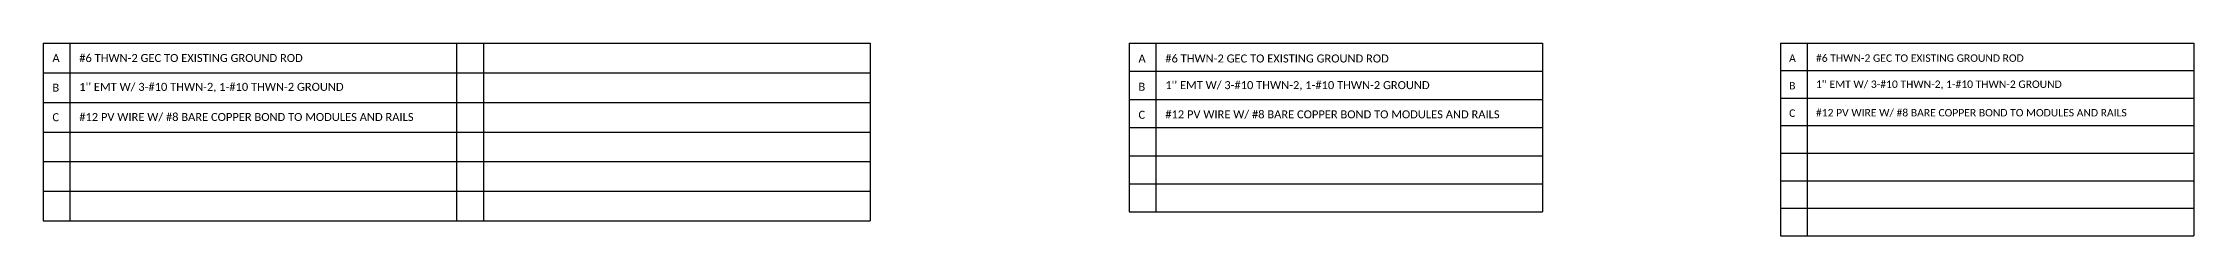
# Model space of a CAD drawing. Header units: feet. Extents: x 7172 to 13485, y 16921 to 17335.
# Drawn here: x 12556 to 13485, y 16967 to 17050 of the extents above; entities that cross this region are included whole.
import ezdxf

# ---------------------------------------------------------------- set-up
doc = ezdxf.new("R2010")
doc.units = ezdxf.units.FT
doc.header["$MEASUREMENT"] = 0
doc.styles.get("Standard").update_dxf_attribs({"font": 'simplex.shx'})

# ---------------------------------------------------------------- blocks, each defined once
blk = doc.blocks.new('*T47')
at = {"linetype": 'ByBlock', "lineweight": -2, "transparency": 16777216}
for p, q in [((0, 0), (178.52, 0)), ((0, 0), (0, -72.97)), ((11.58, 0), (11.58, -72.97)), ((178.52, 0), (178.52, -72.97)), ((0, -12.11), (178.52, -12.11)), ((0, -24.28), (178.52, -24.28)), ((0, -36.46), (178.52, -36.46)), ((0, -48.64), (178.52, -48.64)), ((0, -60.81), (178.52, -60.81)), ((0, -72.97), (178.52, -72.97))]:
    blk.add_line(p, q, dxfattribs=at)
at = {"color": 0, "linetype": 'Continuous', "transparency": 16777216, "char_height": 3.4544, "attachment_point": 7}
for s, insert, width in [('{\\fCalibri|b0|i0|c0;A', (4.06, -8.36), 3.4544), ('{\\fCalibri|b0|i0|c0;#6 THWN-2 GEC TO EXISTING GROUND ROD', (15.65, -8.36), 158.8095), ('{\\fCalibri|b0|i0|c0;B', (4.06, -20.53), 3.4544), ("{\\fCalibri|b0|i0|c0;1'' EMT W/ 3-#10 THWN-2, 1-#10 THWN-2 GROUND", (15.65, -20.53), 158.8095), ('{\\fCalibri|b0|i0|c0;C', (4.06, -32.71), 3.4544), ('{\\fCalibri|b0|i0|c0;#12 PV WIRE W/ #8 BARE COPPER BOND TO MODULES AND RAILS', (15.65, -32.71), 158.8095), ('{\\fCalibri|b0|i0|c0;', (4.06, -44.89), 3.4544), ('{\\fCalibri|b0|i0|c0;', (15.65, -44.89), 158.8095), ('{\\fCalibri|b0|i0|c0;', (4.06, -57.06), 3.4544), ('{\\fCalibri|b0|i0|c0;', (15.65, -57.06), 158.8095), ('{\\fCalibri|b0|i0|c0;', (4.06, -69.22), 3.4544), ('{\\fCalibri|b0|i0|c0;', (15.65, -69.22), 158.8095)]:
    blk.add_mtext(s, dxfattribs=dict(at, insert=insert, width=width))
blk = doc.blocks.new('*T48')
at = {"linetype": 'ByBlock', "lineweight": -2, "transparency": 16777216}
for p, q in [((0, 0), (357.03, 0)), ((0, 0), (0, -76.8)), ((11.58, 0), (11.58, -76.8)), ((178.51, 0), (178.51, -76.8)), ((190.1, 0), (190.1, -76.8)), ((357.03, 0), (357.03, -76.8)), ((0, -12.8), (357.03, -12.8)), ((0, -25.61), (357.03, -25.61)), ((0, -38.41), (357.03, -38.41)), ((0, -51.22), (357.03, -51.22)), ((0, -64.02), (357.03, -64.02)), ((0, -76.8), (357.03, -76.8))]:
    blk.add_line(p, q, dxfattribs=at)
at = {"color": 0, "linetype": 'Continuous', "transparency": 16777216, "char_height": 3.4544, "attachment_point": 4}
for s, insert, width in [('{\\fCalibri|b0|i0|c0;A', (4.06, -6.4), 3.4544), ('{\\fCalibri|b0|i0|c0;#6 THWN-2 GEC TO EXISTING GROUND ROD', (15.65, -6.4), 158.8026), ('{\\fCalibri|b0|i0|c0;', (182.58, -6.4), 3.4544), ('{\\fCalibri|b0|i0|c0;', (194.16, -6.4), 158.8095), ('{\\fCalibri|b0|i0|c0;B', (4.06, -19.21), 3.4544), ("{\\fCalibri|b0|i0|c0;1'' EMT W/ 3-#10 THWN-2, 1-#10 THWN-2 GROUND", (15.65, -19.21), 158.8026), ('{\\fCalibri|b0|i0|c0;', (182.58, -19.21), 3.4544), ('{\\fCalibri|b0|i0|c0;', (194.16, -19.21), 158.8095), ('{\\fCalibri|b0|i0|c0;C', (4.06, -32.01), 3.4544), ('{\\fCalibri|b0|i0|c0;#12 PV WIRE W/ #8 BARE COPPER BOND TO MODULES AND RAILS', (15.65, -32.01), 158.8026), ('{\\fCalibri|b0|i0|c0;', (182.58, -32.01), 3.4544), ('{\\fCalibri|b0|i0|c0;', (194.16, -32.01), 158.8095), ('{\\fCalibri|b0|i0|c0;', (4.06, -44.82), 3.4544), ('{\\fCalibri|b0|i0|c0;', (15.65, -44.82), 158.8026), ('{\\fCalibri|b0|i0|c0;', (182.58, -44.82), 3.4544), ('{\\fCalibri|b0|i0|c0;', (194.16, -44.82), 158.8095), ('{\\fCalibri|b0|i0|c0;', (4.06, -57.62), 3.4544), ('{\\fCalibri|b0|i0|c0;', (15.65, -57.62), 158.8026), ('{\\fCalibri|b0|i0|c0;', (182.58, -57.62), 3.4544), ('{\\fCalibri|b0|i0|c0;', (194.16, -57.62), 158.8095), ('{\\fCalibri|b0|i0|c0;', (4.06, -70.41), 3.4544), ('{\\fCalibri|b0|i0|c0;', (15.65, -70.41), 158.8026), ('{\\fCalibri|b0|i0|c0;', (182.58, -70.41), 3.4544), ('{\\fCalibri|b0|i0|c0;', (194.16, -70.41), 158.8095)]:
    blk.add_mtext(s, dxfattribs=dict(at, insert=insert, width=width))
blk = doc.blocks.new('*T49')
at = {"linetype": 'ByBlock', "lineweight": -2, "transparency": 16777216}
for p, q in [((0, 0), (178.52, 0)), ((0, 0), (0, -83.27)), ((11.58, 0), (11.58, -83.27)), ((178.52, 0), (178.52, -83.27)), ((0, -11.84), (178.52, -11.84)), ((0, -23.75), (178.52, -23.75)), ((0, -35.65), (178.52, -35.65)), ((0, -47.56), (178.52, -47.56)), ((0, -59.46), (178.52, -59.46)), ((0, -71.37), (178.52, -71.37)), ((0, -83.27), (178.52, -83.27))]:
    blk.add_line(p, q, dxfattribs=at)
at = {"color": 0, "linetype": 'Continuous', "transparency": 16777216, "char_height": 3.2119, "attachment_point": 7}
for s, insert, width in [('{\\fCalibri|b0|i0|c0;A', (3.78, -8.06), 4.025), ('{\\fCalibri|b0|i0|c0;#6 THWN-2 GEC TO EXISTING GROUND ROD', (15.36, -8.06), 159.3801), ('{\\fCalibri|b0|i0|c0;B', (3.78, -19.97), 4.025), ("{\\fCalibri|b0|i0|c0;1'' EMT W/ 3-#10 THWN-2, 1-#10 THWN-2 GROUND", (15.36, -19.97), 159.3801), ('{\\fCalibri|b0|i0|c0;C', (3.78, -31.87), 4.025), ('{\\fCalibri|b0|i0|c0;#12 PV WIRE W/ #8 BARE COPPER BOND TO MODULES AND RAILS', (15.36, -31.87), 159.3801), ('{\\fCalibri|b0|i0|c0;', (3.78, -43.78), 4.025), ('{\\fCalibri|b0|i0|c0;', (15.36, -43.78), 159.3801), ('{\\fCalibri|b0|i0|c0;', (3.78, -55.68), 4.025), ('{\\fCalibri|b0|i0|c0;', (15.36, -55.68), 159.3801), ('{\\fCalibri|b0|i0|c0;', (3.78, -67.59), 4.025), ('{\\fCalibri|b0|i0|c0;', (15.36, -67.59), 159.3801), ('{\\fCalibri|b0|i0|c0;', (3.78, -79.5), 4.025), ('{\\fCalibri|b0|i0|c0;', (15.36, -79.5), 159.3801)]:
    blk.add_mtext(s, dxfattribs=dict(at, insert=insert, width=width))

msp = doc.modelspace()

# ---------------------------------------------------------------- block references
for name, p in [('*T48', (12556.34, 17050.22)), ('*T47', (13025.1, 17050.22)), ('*T49', (13306.23, 17050.22))]:
    msp.add_blockref(name, p)

doc.saveas('drawing.dxf')
